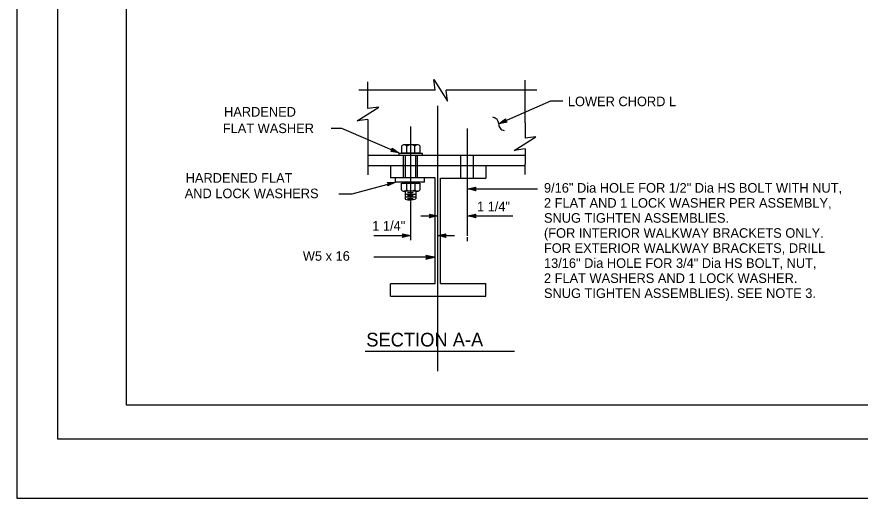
# Model space of a CAD drawing. Extents: x -894 to 866, y -472 to 714.
# Drawn here: x -894 to -278, y -472 to -121 of the extents above; entities that cross this region are included whole.
import ezdxf

# ---------------------------------------------------------------- set-up
doc = ezdxf.new("R2010")
doc.units = 0
for name, color, linetype in [('border_PLOTTING-ELEMENTS', 7, 'Continuous'), ('border_rw_22x34_Cut_Lines', 7, 'Continuous'), ('border_SHEET', 7, 'Continuous'), ('tcd_SIGN-OVERHEAD', 7, 'Continuous'), ('tcd_SIGN-OVERHEAD-anno', 7, 'Continuous')]:
    doc.layers.add(name, color=color, linetype=linetype)

msp = doc.modelspace()

# ---------------------------------------------------------------- linework, layer by layer
at = {"layer": 'border_PLOTTING-ELEMENTS'}
for points in [[(-894.04, -472.44), (865.96, -472.44), (865.96, 713.56), (-894.04, 713.56)], [(-864.04, 670.56), (835.96, 670.56), (835.96, -429.44), (-864.04, -429.44)]]:
    msp.add_lwpolyline(points, close=True, dxfattribs=at)
at = {"layer": 'border_rw_22x34_Cut_Lines'}
msp.add_lwpolyline([(-864.04, 670.56), (835.96, 670.56), (835.96, -429.44), (-864.04, -429.44)], close=True, dxfattribs=at)
at = {"layer": 'border_SHEET'}
for p, q in [((-814.04, -404.44), (-814.04, 645.56)), ((810.96, -404.44), (-814.04, -404.44))]:
    msp.add_line(p, q, dxfattribs=at)
at = {"layer": 'tcd_SIGN-OVERHEAD'}
for p, q in [((-637.57, -187.59), (-637.57, -168.16)), ((-522.79, -198.25), (-522.79, -167.02)), ((-599.46, -174.34), (-644.14, -174.34)), ((-588.46, -174.34), (-599.46, -174.34)), ((-569.46, -174.34), (-580.46, -174.34)), ((-514.21, -174.34), (-569.5, -174.34)), ((-637.55, -195.59), (-637.55, -236.11)), ((-522.79, -198.25), (-522.79, -209.25)), ((-612.95, -215.11), (-612.95, -220.17)), ((-601.23, -214.17), (-610.97, -214.17)), ((-609.2, -220.17), (-609.2, -215.06)), ((-603.2, -220.17), (-603.2, -215.16)), ((-599.45, -220.17), (-599.45, -215.16)), ((-637.55, -221.7), (-522.79, -221.7)), ((-597.6, -220.49), (-614.77, -220.49)), ((-614.77, -221.7), (-614.77, -220.49)), ((-612.95, -220.17), (-599.45, -220.17)), ((-612.3, -220.4), (-612.3, -220.17)), ((-600.3, -220.4), (-612.3, -220.4)), ((-611.58, -238.43), (-611.58, -221.7)), ((-610.2, -238.43), (-610.2, -221.7)), ((-602.61, -238.43), (-602.61, -221.7)), ((-601.33, -238.43), (-601.33, -221.7)), ((-600.3, -220.4), (-600.3, -220.18)), ((-597.6, -221.7), (-597.6, -220.49)), ((-569.58, -238.57), (-569.58, -221.7)), ((-560.49, -238.57), (-560.49, -221.7)), ((-522.79, -217.25), (-522.79, -228.25)), ((-637.54, -229.27), (-522.79, -229.27)), ((-621.16, -229.27), (-621.16, -238.43)), ((-551.41, -229.27), (-551.41, -238.57)), ((-522.79, -235.79), (-522.79, -228.23)), ((-588.46, -238.43), (-621.16, -238.43)), ((-617.54, -241.41), (-617.54, -238.51)), ((-596.14, -241.41), (-596.14, -238.43)), ((-588.46, -274.23), (-588.46, -238.43)), ((-584.46, -315.68), (-584.46, -238.57)), ((-584.46, -238.57), (-551.41, -238.57)), ((-596.14, -241.41), (-617.54, -241.41)), ((-613.07, -242.11), (-599.57, -242.11)), ((-613.07, -247.17), (-613.07, -242.11)), ((-612.42, -241.41), (-612.42, -242.11)), ((-600.42, -241.69), (-612.42, -241.69)), ((-609.32, -242.11), (-609.32, -247.22)), ((-603.32, -242.11), (-603.32, -247.12)), ((-600.42, -241.41), (-600.42, -242.11)), ((-599.57, -242.11), (-599.57, -247.12)), ((-601.35, -248.11), (-611.09, -248.11)), ((-610.4, -248.16), (-610.4, -253.87)), ((-609.98, -250.24), (-603, -250.24)), ((-609.98, -252.33), (-603, -252.33)), ((-608.57, -249.15), (-604.57, -249.15)), ((-608.57, -251.28), (-604.57, -251.28)), ((-602.46, -248.11), (-602.46, -253.78)), ((-608.57, -253.37), (-604.57, -253.37)), ((-588.46, -315.78), (-588.46, -274.49)), ((-588.46, -315.78), (-621.16, -315.78)), ((-621.16, -324.7), (-621.16, -315.78)), ((-584.46, -315.68), (-551.41, -315.68)), ((-551.41, -324.7), (-551.41, -315.68)), ((-621.16, -324.7), (-551.41, -324.7))]:
    msp.add_line(p, q, dxfattribs=at)
for points in [[(-588.46, -174.34), (-589.46, -166.34), (-579.46, -182.34), (-580.46, -174.34)], [(-637.55, -195.59), (-645.55, -196.59), (-629.55, -186.59), (-637.57, -187.59)], [(-522.79, -217.25), (-530.79, -218.25), (-514.79, -208.25), (-522.79, -209.25)]]:
    msp.add_lwpolyline(points, dxfattribs=at)
for centre, radius, start, end in [((-611.08, -216.52), 2.34, 36.49401, 142.76212), ((-606.23, -219.32), 5.17, 53.68744, 125.39245), ((-601.29, -216.43), 2.27, 34.76508, 145.97894), ((-611.2, -245.76), 2.34, 217.23788, 323.50599), ((-606.35, -242.96), 5.17, 234.60755, 306.31256), ((-601.41, -245.85), 2.27, 214.02106, 325.23493), ((-606.62, -241.6), 12.87, 253.03116, 288.85131)]:
    msp.add_arc(centre, radius, start, end, dxfattribs=at)
at = {"layer": 'tcd_SIGN-OVERHEAD-anno'}
for p, q in [((-586.57, -379.54), (-586.57, -185.63)), ((-541.96, -198.96), (-537.14, -195.14)), ((-540.71, -198.35), (-537.19, -195.57)), ((-539.47, -197.75), (-537.2, -195.96)), ((-536.69, -197.1), (-539.47, -197.75)), ((-538.23, -197.15), (-537.26, -196.38)), ((-537, -196.86), (-538.23, -197.15)), ((-537.14, -195.14), (-537.28, -196.69)), ((-537.28, -196.69), (-535.97, -197.54)), ((-537.14, -195.14), (-537.14, -195.14)), ((-606.29, -282.78), (-606.29, -200.76)), ((-564.76, -280.69), (-564.76, -202.32)), ((-535.97, -197.54), (-541.96, -198.96)), ((-541.96, -198.96), (-541.96, -198.96)), ((-536.32, -197.32), (-540.72, -198.36)), ((-535.97, -197.54), (-535.97, -197.54)), ((-564.68, -246.41), (-558.68, -245.08)), ((-564.68, -246.41), (-513.6, -246.41)), ((-558.68, -247.75), (-564.68, -246.41)), ((-564.68, -246.41), (-564.68, -246.41)), ((-558.9, -247.39), (-563.3, -246.41)), ((-563.29, -246.4), (-558.91, -245.44)), ((-561.92, -246.41), (-559.09, -245.78)), ((-559.13, -247.03), (-561.92, -246.41)), ((-560.53, -246.41), (-559.33, -246.14)), ((-559.31, -246.69), (-560.53, -246.41)), ((-558.68, -245.08), (-559.48, -246.41)), ((-559.48, -246.41), (-558.68, -247.75)), ((-558.68, -245.08), (-558.68, -245.08)), ((-558.68, -247.75), (-558.68, -247.75)), ((-591.77, -266.21), (-592.57, -264.87)), ((-592.57, -264.87), (-592.57, -264.87)), ((-592.57, -264.87), (-586.57, -266.21)), ((-564.76, -266.21), (-558.76, -264.88)), ((-558.76, -264.88), (-559.56, -266.21)), ((-558.76, -264.88), (-558.76, -264.88)), ((-599.01, -266.21), (-586.57, -266.21)), ((-586.57, -266.21), (-592.57, -267.54)), ((-592.57, -267.54), (-591.77, -266.21)), ((-592.57, -267.54), (-592.57, -267.54)), ((-592.36, -265.23), (-587.95, -266.21)), ((-587.97, -266.22), (-592.34, -267.18)), ((-589.34, -266.21), (-592.16, -266.84)), ((-592.12, -265.59), (-589.34, -266.21)), ((-591.95, -265.94), (-590.72, -266.21)), ((-590.72, -266.21), (-591.93, -266.48)), ((-586.57, -266.21), (-586.57, -266.21)), ((-558.76, -267.55), (-564.76, -266.21)), ((-564.76, -266.21), (-564.76, -266.21)), ((-564.76, -266.21), (-531.72, -266.21)), ((-558.98, -267.2), (-563.38, -266.21)), ((-563.37, -266.21), (-558.99, -265.24)), ((-562, -266.22), (-559.17, -265.59)), ((-559.21, -266.84), (-562, -266.22)), ((-560.61, -266.22), (-559.41, -265.95)), ((-559.38, -266.49), (-560.61, -266.22)), ((-559.56, -266.21), (-558.76, -267.55)), ((-558.76, -267.55), (-558.76, -267.55)), ((-633.2, -280.59), (-606.29, -280.59)), ((-611.49, -280.59), (-612.29, -279.25)), ((-612.29, -279.25), (-612.29, -279.25)), ((-612.29, -279.25), (-606.29, -280.59)), ((-606.29, -280.59), (-612.29, -281.92)), ((-612.29, -281.92), (-611.49, -280.59)), ((-612.29, -281.92), (-612.29, -281.92)), ((-612.07, -279.61), (-607.67, -280.59)), ((-607.68, -280.6), (-612.06, -281.56)), ((-609.05, -280.59), (-611.88, -281.22)), ((-611.84, -279.97), (-609.05, -280.59)), ((-611.66, -280.31), (-610.43, -280.59)), ((-610.43, -280.59), (-611.64, -280.86)), ((-606.29, -280.59), (-606.29, -280.59)), ((-586.57, -280.59), (-580.57, -279.26)), ((-586.57, -280.59), (-574.39, -280.59)), ((-580.57, -281.93), (-586.57, -280.59)), ((-586.57, -280.59), (-586.57, -280.59)), ((-580.79, -281.58), (-585.19, -280.59)), ((-585.18, -280.59), (-580.81, -279.62)), ((-583.81, -280.59), (-580.99, -279.97)), ((-581.02, -281.22), (-583.81, -280.59)), ((-582.43, -280.6), (-581.22, -280.33)), ((-581.2, -280.87), (-582.43, -280.6)), ((-580.57, -279.26), (-581.37, -280.59)), ((-581.37, -280.59), (-580.57, -281.93)), ((-580.57, -279.26), (-580.57, -279.26)), ((-580.57, -281.93), (-580.57, -281.93)), ((-564.76, -284.61), (-564.76, -281.73)), ((-589.15, -296.33), (-595.15, -295)), ((-595.15, -295), (-595.15, -295)), ((-595.15, -295), (-594.35, -296.33)), ((-590.54, -296.33), (-594.91, -295.36)), ((-591.91, -296.33), (-594.74, -295.71)), ((-589.28, -296.33), (-633.2, -296.33)), ((-594.35, -296.33), (-595.15, -297.67)), ((-595.15, -297.67), (-589.15, -296.33)), ((-595.15, -297.67), (-595.15, -297.67)), ((-594.93, -297.31), (-590.53, -296.33)), ((-594.7, -296.95), (-591.91, -296.33)), ((-594.52, -296.61), (-593.29, -296.33)), ((-593.29, -296.33), (-594.5, -296.06)), ((-589.15, -296.33), (-589.15, -296.33)), ((-639.56, -364.95), (-530.41, -364.95))]:
    msp.add_line(p, q, dxfattribs=at)
for points in [[(-495.18, -182.33), (-504.2, -182.33), (-541.96, -198.96)], [(-586.57, -321.71), (-586.57, -185.63)], [(-664.43, -202.12), (-656.95, -202.12), (-614.92, -220.18)], [(-606.29, -283.97), (-606.29, -200.76)], [(-564.76, -269.03), (-564.76, -202.32)], [(-658.79, -249.93), (-649.2, -249.93), (-617.54, -241.41)]]:
    msp.add_lwpolyline(points, dxfattribs=at)
for points in [[(-619.82, -216.63), (-614.92, -220.18), (-620.86, -219.05), (-620.53, -218.81), (-616.17, -219.64), (-619.77, -217.04), (-619.71, -217.44), (-617.41, -219.1), (-620.2, -218.57), (-619.87, -218.34), (-618.66, -218.56), (-619.66, -217.84), (-619.62, -218.16), (-620.86, -219.05), (-619.62, -218.16)], [(-623.59, -241.67), (-617.54, -241.41), (-622.91, -244.21), (-622.79, -243.82), (-618.86, -241.77), (-623.3, -241.96), (-623, -242.24), (-620.17, -242.12), (-622.68, -243.43), (-622.57, -243.04), (-621.48, -242.47), (-622.71, -242.52), (-622.49, -242.74), (-622.91, -244.21), (-622.49, -242.74)]]:
    msp.add_lwpolyline(points, close=True, dxfattribs=at)
for centre, radius, start, end in [((-547.16, -199.12), 5.19, 3.34672, 79.67269), ((-537.67, -199.32), 4.35, 173.40148, 265.72629)]:
    msp.add_arc(centre, radius, start, end, dxfattribs=at)

# ---------------------------------------------------------------- texts
for s, height, p in [('LOWER CHORD L', 7, (-491.49, -185.97)), ('HARDENED', 7, (-742.69, -193.6)), ('FLAT WASHER', 7, (-743.59, -205.63)), ('HARDENED FLAT ', 7, (-770.73, -241.88)), ('AND LOCK WASHERS', 7, (-771.41, -253.2)), ('9/16" Dia HOLE FOR 1/2" Dia HS BOLT WITH NUT,', 7, (-508.97, -249.15)), ('1 1/4"', 7, (-557.89, -262.78)), ('2 FLAT AND 1 LOCK WASHER PER ASSEMBLY,', 7, (-508.97, -260.15)), ('SNUG TIGHTEN ASSEMBLIES.', 7, (-508.97, -271.15)), ('1 1/4"', 7, (-634.43, -276.86)), ('(FOR INTERIOR WALKWAY BRACKETS ONLY.', 7, (-508.97, -282.15)), ('FOR EXTERIOR WALKWAY BRACKETS, DRILL', 7, (-508.97, -293.15)), ('W5 x 16 ', 7, (-685.12, -298.93)), ('13/16" Dia HOLE FOR 3/4" Dia HS BOLT, NUT,', 7, (-508.97, -304.15)), ('2 FLAT WASHERS AND 1 LOCK WASHER.', 7, (-508.97, -315.15)), ('SNUG TIGHTEN ASSEMBLIES). SEE NOTE 3.', 7, (-508.97, -326.15)), ('SECTION A-A', 10, (-638.78, -361.6))]:
    msp.add_text(s, height=height, dxfattribs=at).set_placement(p)

doc.saveas('drawing.dxf')
